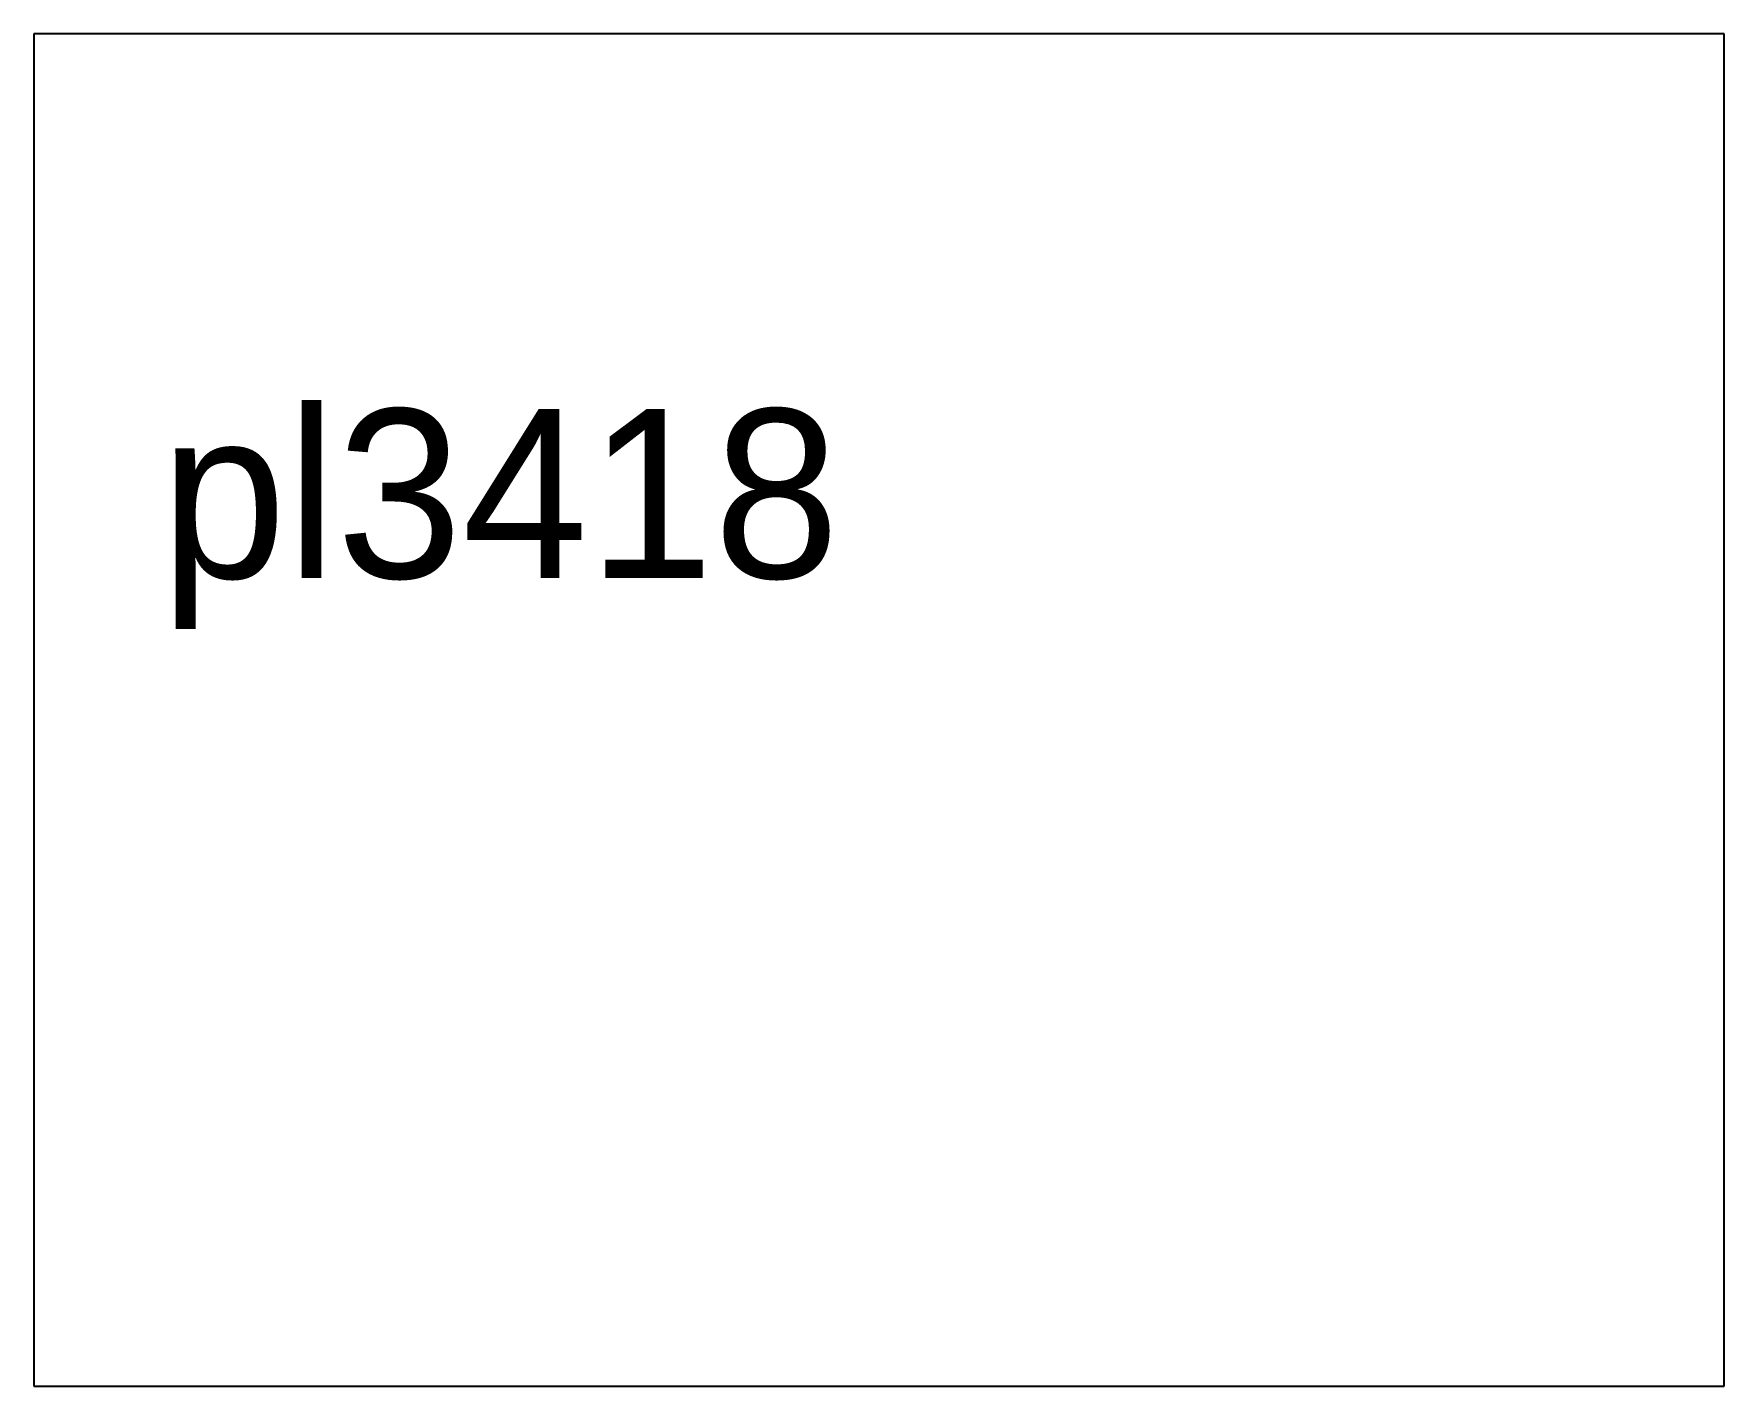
# Model space of a CAD drawing. Extents: x 0 to 10, y 0 to 8.
import ezdxf

# ---------------------------------------------------------------- set-up
doc = ezdxf.new("R2010")
doc.units = 0
doc.header["$MEASUREMENT"] = 0
doc.layers.add('BURN', color=1, linetype='CONTINUOUS')
doc.layers.add('SCRIBE', color=1, linetype='CONTINUOUS')

msp = doc.modelspace()

# ---------------------------------------------------------------- linework, layer by layer
at = {"layer": 'BURN'}
for p, q in [((10, 7.999999), (0, 8)), ((0, 8), (0, 0)), ((9.999999, 0), (10, 7.999999)), ((0, 0), (9.999999, 0))]:
    msp.add_line(p, q, dxfattribs=at)

# ---------------------------------------------------------------- texts
at = {"layer": 'SCRIBE'}
msp.add_text('pl3418', height=1, dxfattribs=at).set_placement((0.75, 4.78))

doc.saveas('drawing.dxf')
